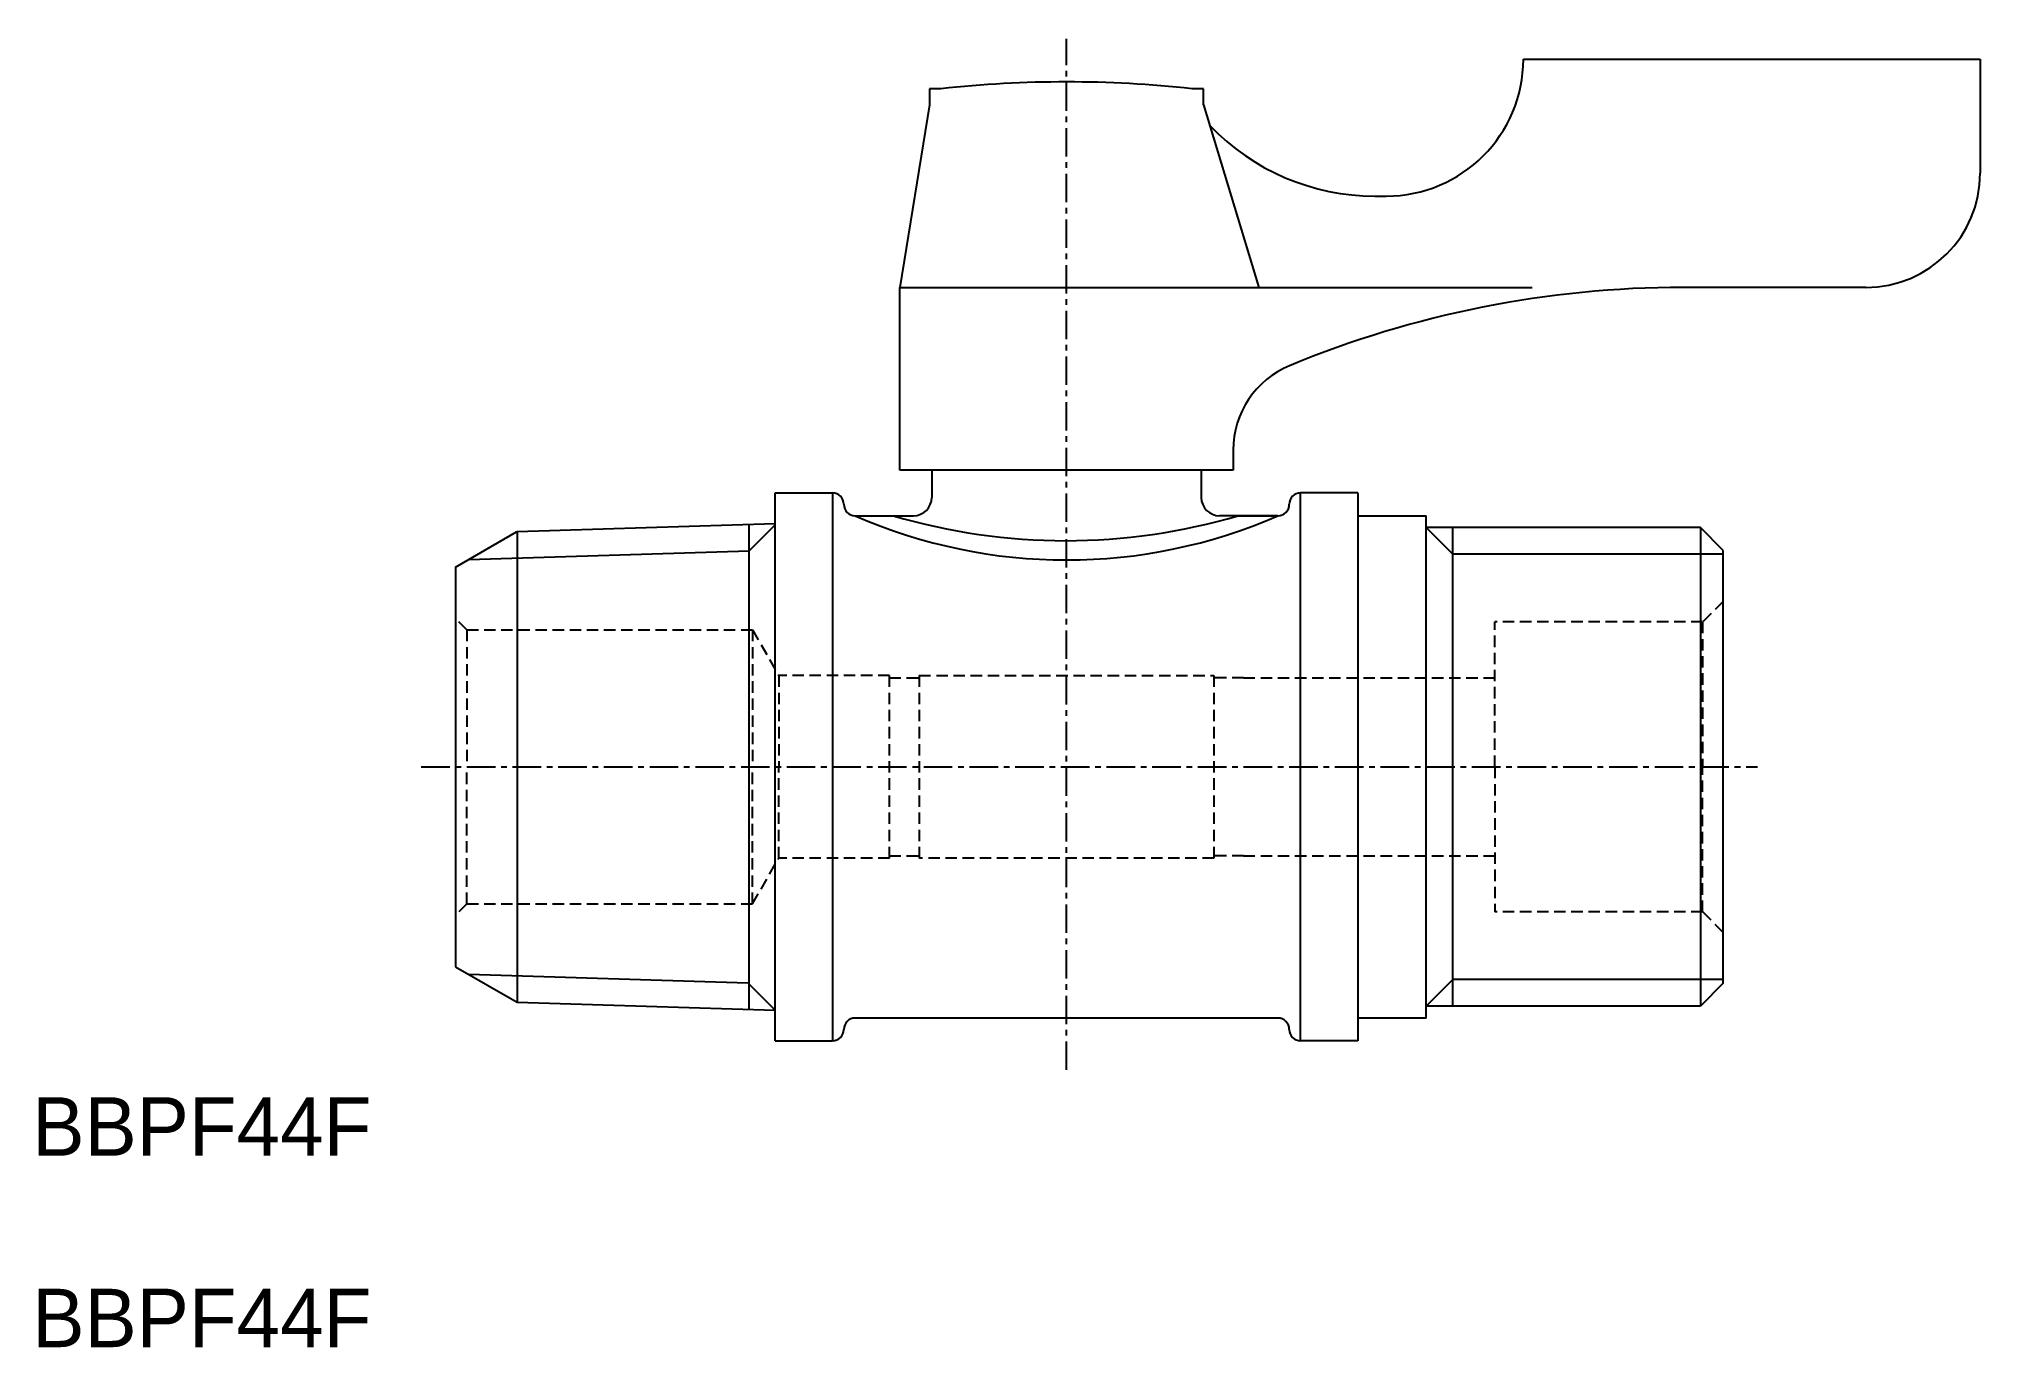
# Model space of a CAD drawing. Extents: x 264.7 to 349.7, y 275.8 to 333.1.
import ezdxf

# ---------------------------------------------------------------- set-up
doc = ezdxf.new("R2010")
doc.units = 0
doc.linetypes.add('CENTER', pattern=[2, 1.25, -0.25, 0.25, -0.25])
doc.linetypes.add('DASHED', pattern=[0.75, 0.5, -0.25])
doc.layers.get('0').update_dxf_attribs({"linetype": 'CONTINUOUS'})
doc.layers.add('CENTER', color=1, linetype='CENTER')

msp = doc.modelspace()

# ---------------------------------------------------------------- linework, layer by layer
at = {"color": 7, "linetype": 'CONTINUOUS'}
for p, q in [((329.701, 332.188), (349.701, 332.188)), ((329.701, 332.188), (329.701, 332.188)), ((349.701, 332.188), (349.701, 327.188)), ((303.701, 330.888), (303.701, 330.188)), ((304.201, 330.888), (303.701, 330.888)), ((315.701, 330.888), (315.201, 330.888)), ((315.701, 330.188), (315.701, 330.888)), ((303.701, 330.188), (302.401, 322.188)), ((315.701, 330.188), (318.124, 322.188)), ((323.201, 326.188), (323.701, 326.188)), ((302.367, 322.188), (330.081, 322.188)), ((302.401, 314.188), (302.401, 322.188)), ((344.701, 322.188), (336.701, 322.188)), ((317.001, 315.063), (317.001, 314.188)), ((317.001, 314.188), (302.401, 314.188)), ((303.801, 314.188), (303.801, 312.988)), ((315.601, 314.188), (315.601, 312.988)), ((296.951, 289.188), (296.951, 313.188)), ((296.951, 313.188), (299.451, 313.188)), ((299.451, 313.188), (299.451, 289.188)), ((322.451, 313.188), (319.951, 313.188)), ((319.951, 289.188), (319.951, 313.188)), ((322.451, 313.188), (322.451, 289.188)), ((299.951, 312.688), (299.951, 312.688)), ((300.451, 312.188), (303.001, 312.188)), ((300.451, 312.188), (302.114, 312.188)), ((318.951, 312.188), (316.401, 312.188)), ((317.217, 312.188), (318.951, 312.188)), ((319.451, 312.688), (319.451, 312.688)), ((322.451, 312.188), (325.451, 312.188)), ((325.451, 290.188), (325.451, 312.188)), ((282.951, 309.938), (285.614, 311.476)), ((285.614, 311.476), (285.654, 311.498)), ((285.654, 311.498), (296.951, 311.844)), ((285.654, 311.498), (285.654, 290.877)), ((295.808, 290.566), (295.808, 311.809)), ((337.451, 311.665), (325.451, 311.665)), ((326.613, 290.71), (326.613, 311.665)), ((338.451, 310.665), (337.451, 311.665)), ((337.451, 311.665), (337.451, 290.71)), ((338.451, 291.71), (338.451, 310.665)), ((282.951, 309.938), (282.951, 292.438)), ((282.951, 292.438), (285.654, 290.877)), ((338.451, 291.71), (337.451, 290.71)), ((285.654, 290.877), (296.951, 290.531)), ((337.451, 290.71), (325.451, 290.71)), ((318.951, 290.188), (300.451, 290.188)), ((325.451, 290.188), (322.451, 290.188)), ((296.951, 289.188), (299.451, 289.188)), ((299.951, 289.688), (299.951, 289.688)), ((319.451, 289.688), (319.451, 289.688)), ((322.451, 289.188), (319.951, 289.188))]:
    msp.add_line(p, q, dxfattribs=at)
at = {"color": 3, "linetype": 'CONTINUOUS'}
for p, q in [((296.951, 311.789), (295.808, 310.647)), ((325.451, 311.665), (326.613, 310.503)), ((283.528, 310.271), (295.808, 310.647)), ((338.451, 310.503), (326.613, 310.503)), ((283.528, 292.104), (295.752, 291.73)), ((296.951, 290.531), (295.752, 291.73)), ((325.451, 290.71), (326.613, 291.872)), ((338.451, 291.872), (326.613, 291.872))]:
    msp.add_line(p, q, dxfattribs=at)
at = {"color": 3, "linetype": 'DASHED'}
for p, q in [((283.451, 307.188), (282.951, 307.688)), ((338.451, 308.438), (337.551, 307.538)), ((283.451, 307.188), (295.951, 307.188)), ((283.451, 307.188), (283.451, 301.188)), ((295.951, 307.188), (297.105, 305.188)), ((295.951, 307.188), (295.951, 301.188)), ((337.551, 307.538), (328.451, 307.538)), ((328.451, 301.188), (328.451, 307.538)), ((337.551, 307.538), (337.551, 301.188)), ((301.951, 305.188), (297.105, 305.188)), ((297.105, 305.188), (297.105, 301.188)), ((301.951, 297.188), (301.951, 305.188)), ((303.251, 305.188), (303.251, 297.188)), ((303.251, 305.188), (316.151, 305.188)), ((316.151, 305.188), (316.151, 297.188)), ((301.951, 305.088), (303.251, 305.088)), ((317.451, 305.088), (316.151, 305.088)), ((317.451, 305.088), (328.451, 305.088)), ((283.451, 295.188), (283.451, 301.188)), ((295.951, 295.188), (295.951, 301.188)), ((297.105, 297.188), (297.105, 301.188)), ((328.451, 301.188), (328.451, 294.838)), ((337.551, 294.838), (337.551, 301.188)), ((295.951, 295.188), (297.105, 297.188)), ((301.951, 297.188), (297.105, 297.188)), ((301.951, 297.288), (303.251, 297.288)), ((316.151, 297.188), (303.251, 297.188)), ((317.451, 297.288), (316.151, 297.288)), ((317.451, 297.288), (328.451, 297.288)), ((283.451, 295.188), (282.951, 294.688)), ((283.451, 295.188), (295.951, 295.188)), ((337.551, 294.838), (328.451, 294.838)), ((338.451, 293.938), (337.551, 294.838))]:
    msp.add_line(p, q, dxfattribs=at)
at = {"color": 7, "linetype": 'CONTINUOUS'}
for centre, radius, start, end in [((323.701, 332.188), 6, 270, 0), ((309.701, 280.621), 50.567, 83.75574, 96.24426), ((323.201, 336.188), 10, 223.76009, 270), ((344.701, 327.188), 5, 270, 0), ((336.701, 277.188), 45, 90, 112.5151), ((321.001, 315.063), 4, 112.5151, 180), ((299.451, 312.688), 0.5, 0, 90), ((303.001, 312.988), 0.8, 270, 0), ((316.401, 312.988), 0.8, 180, 270), ((319.951, 312.688), 0.5, 90, 180), ((300.451, 312.688), 0.5, 180, 270), ((309.701, 333.281), 23.032, 246.32105, 293.67895), ((309.665, 337.687), 26.594, 253.50407, 286.49593), ((318.951, 312.688), 0.5, 270, 0), ((300.451, 289.688), 0.5, 90, 180), ((318.951, 289.688), 0.5, 0, 90), ((299.451, 289.688), 0.5, 270, 0), ((319.951, 289.688), 0.5, 180, 270)]:
    msp.add_arc(centre, radius, start, end, dxfattribs=at)
at = {"layer": 'CENTER', "color": 1, "linetype": 'CENTER'}
for p, q in [((309.701, 287.918), (309.701, 333.075)), ((281.451, 301.188), (339.951, 301.188))]:
    msp.add_line(p, q, dxfattribs=at)

# ---------------------------------------------------------------- texts
at = {"color": 7, "linetype": 'CONTINUOUS'}
for p in [(264.427, 284.158), (264.427, 275.773)]:
    msp.add_text('BBPF44F', height=2.5597, dxfattribs=at).set_placement(p)

doc.saveas('drawing.dxf')
